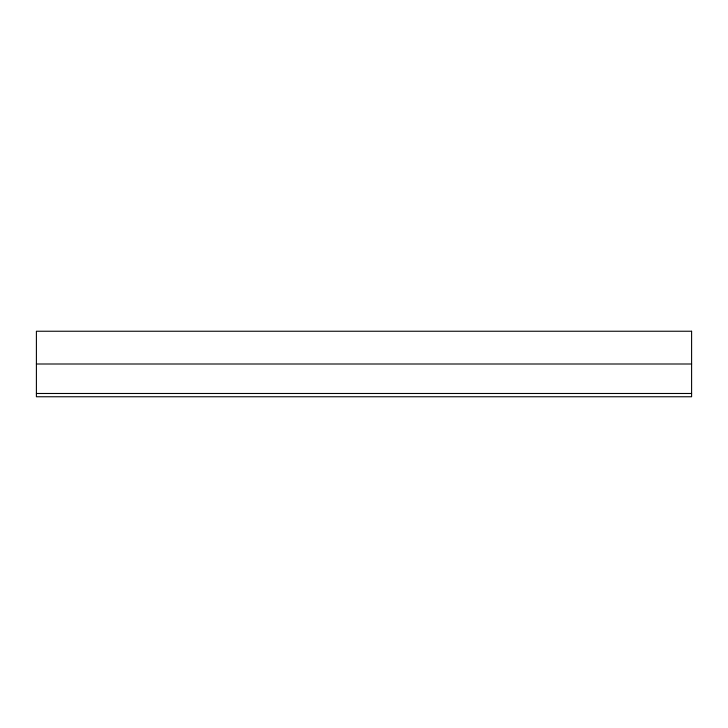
<?xml version="1.0" encoding="UTF-8"?>
<svg xmlns="http://www.w3.org/2000/svg" width="728" height="728" viewBox="0 0 728 728"><rect width="100%" height="100%" fill="white"/><g stroke="black" fill="none" stroke-linecap="round" stroke-linejoin="round"><path stroke-width="1.09" d="M36.4 364L691.6 364M36.4 393.484L691.6 393.484M691.6 331.24L36.4 331.24L36.4 396.76L691.6 396.76L691.6 331.24"/></g></svg>
